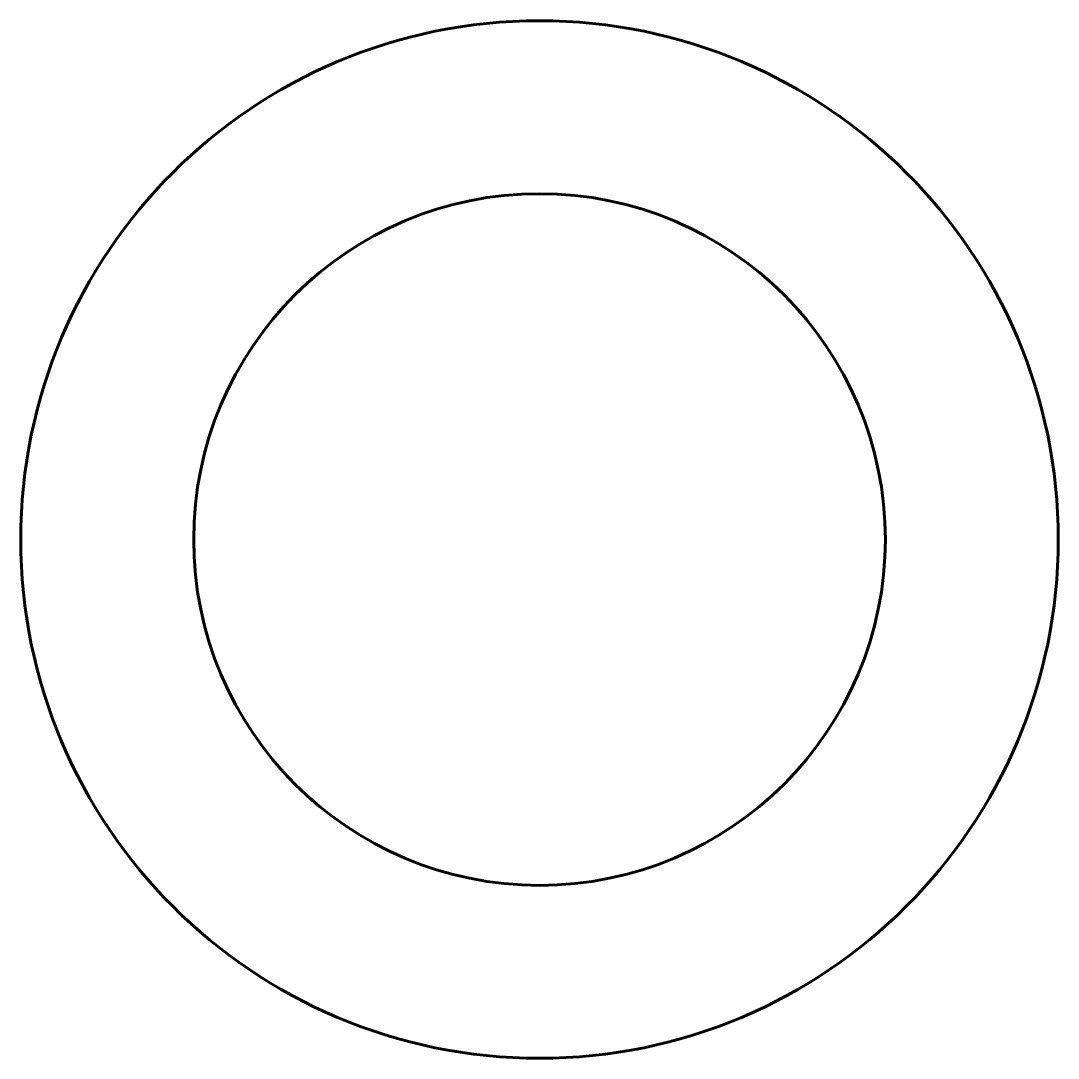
# Model space of a CAD drawing. Header units: millimetres. Extents: x -15 to 15, y -15 to 15.
import ezdxf

# ---------------------------------------------------------------- set-up
doc = ezdxf.new("R2010")
doc.units = ezdxf.units.MM
doc.linetypes.add('K5LT_BASIC', pattern=[0])
doc.layers.add('Системный слой', color=7, linetype='Continuous')

msp = doc.modelspace()

# ---------------------------------------------------------------- linework, layer by layer
at = {"layer": 'Системный слой', "color": 150, "linetype": 'K5LT_BASIC', "lineweight": 60, "true_color": 0x0080ff}
for radius in [15, 10, 10]:
    msp.add_circle((0, 0), radius, dxfattribs=at)

doc.saveas('drawing.dxf')
